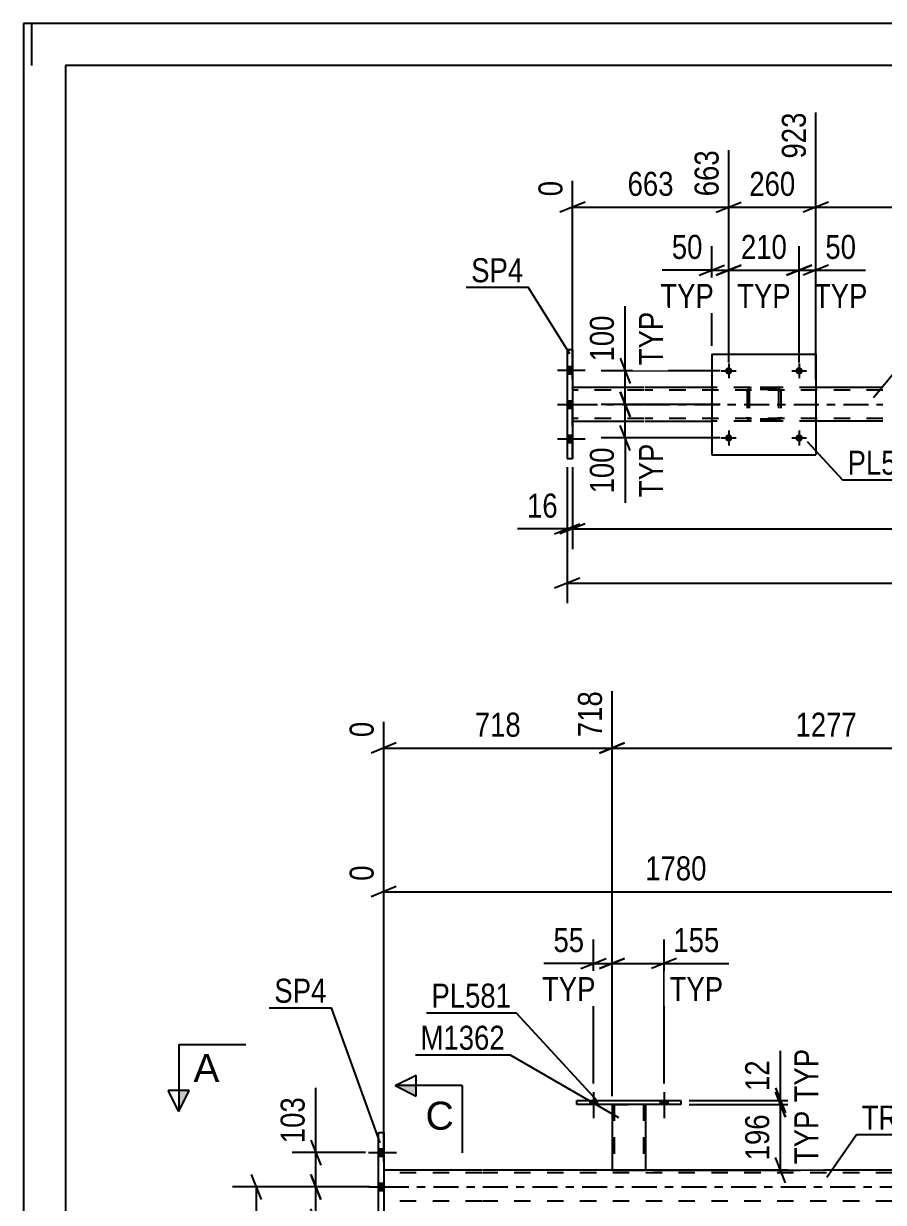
# Model space of a CAD drawing. Header units: millimetres. Extents: x 0 to 841, y 0 to 594.
# Drawn here: x 0 to 102.5, y 453.4 to 594 of the extents above; entities that cross this region are included whole.
import ezdxf

# ---------------------------------------------------------------- set-up
doc = ezdxf.new("R2010")
doc.units = ezdxf.units.MM
doc.linetypes.add('DXK_LINE_DOT2', pattern=[3.9198, 1.9599, -1.9599])
doc.linetypes.add('DXK_LINE_DOT3', pattern=[5.9187, 2.979, -0.9799, 0.9799, -0.9799])
doc.styles.add('Arial', font='ARIAL.TTF', dxfattribs={"height": 0.2})
doc.styles.add('Arial Narrow', font='ARIALN.TTF', dxfattribs={"height": 0.2})

# ---------------------------------------------------------------- blocks, each defined once
blk = doc.blocks.new('Unknown-247343380-1135 - 18088')
at = {"color": 5, "linetype": 'Continuous'}
for p, q in [((841, 594), (0, 594)), ((0, 594), (0, 0)), ((1, 589), (1, 594)), ((836, 589), (5, 589)), ((5, 589), (5, 5))]:
    blk.add_line(p, q, dxfattribs=at)
blk = doc.blocks.new('Part-247343380-4659 - 4602')
at = {"color": 2, "linetype": 'Continuous'}
for p, q in [((65.45, 555.09), (64.81, 555.09)), ((64.81, 555.09), (64.81, 542.09)), ((65.45, 555.09), (65.45, 542.09)), ((65.45, 542.09), (64.81, 542.09))]:
    blk.add_line(p, q, dxfattribs=at)
at = {"color": 7, "linetype": 'DXK_LINE_DOT2'}
for p, q in [((64.81, 555.09), (64.81, 542.09)), ((65.45, 542.09), (65.45, 546.64))]:
    blk.add_line(p, q, dxfattribs=at)
blk = doc.blocks.new('Part-247343380-4740 - 4602')
at = {"color": 2, "linetype": 'Continuous'}
for p, q in [((73.97, 550.59), (65.45, 550.59)), ((82.07, 550.59), (74.07, 550.59)), ((102.47, 550.59), (94.47, 550.59)), ((65.45, 546.59), (73.97, 546.59)), ((74.07, 546.59), (82.07, 546.59)), ((102.47, 546.59), (94.47, 546.59))]:
    blk.add_line(p, q, dxfattribs=at)
at = {"color": 7, "linetype": 'DXK_LINE_DOT2'}
for p, q in [((65.45, 546.59), (65.45, 550.59)), ((73.97, 550.27), (65.45, 550.27)), ((102.47, 550.27), (74.07, 550.27)), ((94.47, 550.59), (82.07, 550.59)), ((73.97, 546.91), (65.45, 546.91)), ((102.47, 546.91), (74.07, 546.91)), ((65.45, 546.64), (65.45, 546.59)), ((94.47, 546.59), (82.07, 546.59))]:
    blk.add_line(p, q, dxfattribs=at)
at = {"color": 7, "linetype": 'DXK_LINE_DOT3'}
for p, q in [((65.45, 548.59), (73.97, 548.59)), ((74.07, 548.59), (102.47, 548.59))]:
    blk.add_line(p, q, dxfattribs=at)
blk = doc.blocks.new('Part-247343380-18723 - 4602')
at = {"color": 2, "linetype": 'Continuous'}
for p, q in [((82.07, 554.59), (82.07, 542.59)), ((82.07, 554.59), (94.47, 554.59)), ((94.47, 554.59), (94.47, 542.59)), ((82.07, 542.59), (94.47, 542.59))]:
    blk.add_line(p, q, dxfattribs=at)
blk = doc.blocks.new('Part-247343380-18722 - 4602')
at = {"color": 7, "linetype": 'DXK_LINE_DOT2'}
for p, q in [((86.27, 550.11), (86.31, 550.29)), ((86.31, 550.29), (86.27, 550.11)), ((86.27, 550.11), (86.27, 547.07)), ((86.51, 550.11), (86.53, 550.2)), ((86.51, 550.11), (86.51, 547.07)), ((86.53, 550.2), (86.58, 550.28)), ((86.57, 550.55), (86.75, 550.59)), ((86.75, 550.59), (86.57, 550.55)), ((86.58, 550.28), (86.66, 550.33)), ((86.66, 550.33), (86.75, 550.35)), ((89.79, 550.59), (86.75, 550.59)), ((89.79, 550.35), (86.75, 550.35)), ((89.79, 550.59), (89.97, 550.55)), ((89.97, 550.55), (89.79, 550.59)), ((89.79, 550.35), (89.88, 550.33)), ((89.88, 550.33), (89.96, 550.28)), ((89.96, 550.28), (90.01, 550.2)), ((90.01, 550.2), (90.03, 550.11)), ((90.03, 550.11), (90.03, 547.07)), ((90.23, 550.29), (90.27, 550.11)), ((90.27, 550.11), (90.23, 550.29)), ((90.27, 550.11), (90.27, 547.07)), ((86.31, 546.88), (86.27, 547.07)), ((86.27, 547.07), (86.31, 546.88)), ((86.53, 546.98), (86.51, 547.07)), ((86.58, 546.9), (86.53, 546.98)), ((86.66, 546.85), (86.58, 546.9)), ((86.75, 546.83), (86.66, 546.85)), ((89.79, 546.83), (86.75, 546.83)), ((89.88, 546.85), (89.79, 546.83)), ((89.96, 546.9), (89.88, 546.85)), ((90.01, 546.98), (89.96, 546.9)), ((90.03, 547.07), (90.01, 546.98)), ((90.27, 547.07), (90.23, 546.88)), ((90.23, 546.88), (90.27, 547.07)), ((86.75, 546.59), (86.57, 546.62)), ((86.57, 546.62), (86.75, 546.59)), ((89.79, 546.59), (86.75, 546.59)), ((89.97, 546.62), (89.79, 546.59)), ((89.79, 546.59), (89.97, 546.62))]:
    blk.add_line(p, q, dxfattribs=at)
at = {"color": 7, "linetype": 'DXK_LINE_DOT3'}
blk.add_line((88.27, 548.59), (88.27, 548.59), dxfattribs=at)
at = {"color": 7, "linetype": 'DXK_LINE_DOT2'}
for centre, start, end in [((86.75, 550.11), 112.5, 157.5), ((86.75, 550.11), 112.5, 157.5), ((89.79, 550.11), 22.5, 67.5), ((89.79, 550.11), 22.5, 67.5), ((86.75, 547.07), 202.5, 247.5), ((86.75, 547.07), 202.5, 247.5), ((89.79, 547.07), 292.5, 337.5), ((89.79, 547.07), 292.5, 337.5)]:
    blk.add_arc(centre, 0.48, start, end, dxfattribs=at)
blk = doc.blocks.new('Bolt-247343380-4751 - 4602')
at = {"linetype": 'Continuous'}
for points in [[(65.45, 552.25), (65.45, 553.13), (64.81, 553.13), (64.81, 552.25)], [(65.45, 552.25), (65.45, 553.13), (64.81, 553.13), (64.81, 552.25)], [(65.45, 552.25), (65.45, 553.13), (64.81, 553.13), (64.81, 552.25)], [(65.45, 548.15), (65.45, 549.03), (64.81, 549.03), (64.81, 548.15)], [(65.45, 548.15), (65.45, 549.03), (64.81, 549.03), (64.81, 548.15)], [(65.45, 544.05), (65.45, 544.93), (64.81, 544.93), (64.81, 544.05)], [(65.45, 544.05), (65.45, 544.93), (64.81, 544.93), (64.81, 544.05)], [(65.45, 544.05), (65.45, 544.93), (64.81, 544.93), (64.81, 544.05)]]:
    blk.add_hatch(color=1, dxfattribs=at).paths.add_polyline_path(points)
at = {"color": 1, "linetype": 'Continuous'}
for p, q in [((63.65, 552.69), (66.97, 552.69)), ((63.65, 552.69), (66.97, 552.69)), ((63.65, 552.69), (66.97, 552.69)), ((64.81, 553.13), (65.45, 553.13)), ((64.81, 553.13), (65.45, 553.13)), ((64.81, 553.13), (65.45, 553.13)), ((64.81, 552.25), (65.45, 552.25)), ((64.81, 552.25), (65.45, 552.25)), ((64.81, 552.25), (65.45, 552.25)), ((63.65, 548.59), (66.97, 548.59)), ((63.65, 548.59), (66.97, 548.59)), ((64.81, 549.03), (65.45, 549.03)), ((64.81, 549.03), (65.45, 549.03)), ((64.81, 548.15), (65.45, 548.15)), ((64.81, 548.15), (65.45, 548.15)), ((63.65, 544.49), (66.97, 544.49)), ((63.65, 544.49), (66.97, 544.49)), ((63.65, 544.49), (66.97, 544.49)), ((64.81, 544.93), (65.45, 544.93)), ((64.81, 544.93), (65.45, 544.93)), ((64.81, 544.93), (65.45, 544.93)), ((64.81, 544.05), (65.45, 544.05)), ((64.81, 544.05), (65.45, 544.05)), ((64.81, 544.05), (65.45, 544.05))]:
    blk.add_line(p, q, dxfattribs=at)
blk = doc.blocks.new('Bolt-247343380-18751 - 4602')
at = {"linetype": 'Continuous'}
for points in [[(84.51, 544.59, -1), (83.63, 544.59, -1)], [(92.91, 544.59, -1), (92.03, 544.59, -1)]]:
    blk.add_hatch(color=1, dxfattribs=at).paths.add_polyline_path(points)
at = {"color": 1, "linetype": 'Continuous'}
for p, q in [((84.07, 545.47), (84.07, 543.71)), ((92.47, 545.47), (92.47, 543.71)), ((83.19, 544.59), (84.95, 544.59)), ((91.59, 544.59), (93.35, 544.59))]:
    blk.add_line(p, q, dxfattribs=at)
blk = doc.blocks.new('Bolt-247343380-18752 - 4602')
at = {"linetype": 'Continuous'}
for points in [[(84.51, 552.59, -1), (83.63, 552.59, -1)], [(92.91, 552.59, -1), (92.03, 552.59, -1)]]:
    blk.add_hatch(color=1, dxfattribs=at).paths.add_polyline_path(points)
at = {"color": 1, "linetype": 'Continuous'}
for p, q in [((83.19, 552.59), (84.95, 552.59)), ((84.07, 553.47), (84.07, 551.71)), ((91.59, 552.59), (93.35, 552.59)), ((92.47, 553.47), (92.47, 551.71))]:
    blk.add_line(p, q, dxfattribs=at)
blk = doc.blocks.new('Bolt-247343380-4849 - 4843')
at = {"linetype": 'Continuous'}
for points in [[(42.94, 458.94), (42.94, 459.82), (42.3, 459.82), (42.3, 458.94)], [(42.94, 458.94), (42.94, 459.82), (42.3, 459.82), (42.3, 458.94)], [(42.94, 458.94), (42.94, 459.82), (42.3, 459.82), (42.3, 458.94)], [(42.94, 454.84), (42.94, 455.72), (42.3, 455.72), (42.3, 454.84)], [(42.94, 454.84), (42.94, 455.72), (42.3, 455.72), (42.3, 454.84)], [(42.94, 450.74), (42.94, 451.62), (42.3, 451.62), (42.3, 450.74)], [(42.94, 450.74), (42.94, 451.62), (42.3, 451.62), (42.3, 450.74)], [(42.94, 450.74), (42.94, 451.62), (42.3, 451.62), (42.3, 450.74)]]:
    blk.add_hatch(color=1, dxfattribs=at).paths.add_polyline_path(points)
at = {"color": 1, "linetype": 'Continuous'}
for p, q in [((42.3, 459.82), (42.94, 459.82)), ((42.3, 459.82), (42.94, 459.82)), ((42.3, 459.82), (42.94, 459.82)), ((41.14, 459.38), (44.46, 459.38)), ((41.14, 459.38), (44.46, 459.38)), ((41.14, 459.38), (44.46, 459.38)), ((42.3, 458.94), (42.94, 458.94)), ((42.3, 458.94), (42.94, 458.94)), ((42.3, 458.94), (42.94, 458.94)), ((42.3, 455.72), (42.94, 455.72)), ((42.3, 455.72), (42.94, 455.72)), ((41.14, 455.28), (44.46, 455.28)), ((41.14, 455.28), (44.46, 455.28)), ((42.3, 454.84), (42.94, 454.84)), ((42.3, 454.84), (42.94, 454.84)), ((42.3, 451.62), (42.94, 451.62)), ((42.3, 451.62), (42.94, 451.62)), ((42.3, 451.62), (42.94, 451.62)), ((41.14, 451.18), (44.46, 451.18)), ((41.14, 451.18), (44.46, 451.18)), ((41.14, 451.18), (44.46, 451.18)), ((42.3, 450.74), (42.94, 450.74)), ((42.3, 450.74), (42.94, 450.74)), ((42.3, 450.74), (42.94, 450.74))]:
    blk.add_line(p, q, dxfattribs=at)
blk = doc.blocks.new('Part-247343380-4993 - 4843')
at = {"color": 2, "linetype": 'Continuous'}
for p, q in [((54.66, 457.28), (42.94, 457.28)), ((756.18, 457.28), (54.76, 457.28))]:
    blk.add_line(p, q, dxfattribs=at)
at = {"color": 7, "linetype": 'DXK_LINE_DOT2'}
for p, q in [((42.94, 457.28), (42.94, 453.28)), ((54.66, 456.96), (42.94, 456.96)), ((762.1, 456.96), (54.76, 456.96)), ((54.66, 453.6), (42.94, 453.6)), ((762.1, 453.6), (54.76, 453.6))]:
    blk.add_line(p, q, dxfattribs=at)
at = {"color": 7, "linetype": 'DXK_LINE_DOT3'}
for p, q in [((42.94, 455.28), (54.66, 455.28)), ((54.76, 455.28), (762.1, 455.28))]:
    blk.add_line(p, q, dxfattribs=at)
blk = doc.blocks.new('Part-247343380-5052 - 4843')
at = {"color": 2, "linetype": 'Continuous'}
for p, q in [((42.3, 461.78), (42.94, 461.78)), ((42.3, 448.78), (42.3, 461.78)), ((42.94, 461.78), (42.94, 448.78)), ((42.94, 448.78), (42.3, 448.78))]:
    blk.add_line(p, q, dxfattribs=at)
blk = doc.blocks.new('Bolt-247343380-19179 - 4843')
at = {"linetype": 'Continuous'}
for points in [[(67.52, 465.12), (68.4, 465.12), (68.4, 465.6), (67.52, 465.6)], [(75.92, 465.12), (76.8, 465.12), (76.8, 465.6), (75.92, 465.6)]]:
    blk.add_hatch(color=1, dxfattribs=at).paths.add_polyline_path(points)
at = {"color": 1, "linetype": 'Continuous'}
for p, q in [((67.52, 465.6), (67.52, 465.12)), ((67.96, 466.6), (67.96, 463.48)), ((68.4, 465.6), (68.4, 465.12)), ((75.92, 465.6), (75.92, 465.12)), ((76.36, 466.6), (76.36, 463.48)), ((76.8, 465.6), (76.8, 465.12))]:
    blk.add_line(p, q, dxfattribs=at)
blk = doc.blocks.new('Part-247343380-19150 - 4843')
at = {"color": 2, "linetype": 'Continuous'}
for p, q in [((70.16, 465.12), (70.16, 457.28)), ((74.16, 465.12), (74.16, 457.28)), ((70.16, 457.28), (74.16, 457.28))]:
    blk.add_line(p, q, dxfattribs=at)
at = {"color": 7, "linetype": 'DXK_LINE_DOT2'}
for p, q in [((70.16, 465.12), (74.16, 465.12)), ((70.16, 465.12), (70.16, 465.12)), ((70.16, 465.12), (70.16, 465.12)), ((70.4, 465.12), (70.4, 457.28)), ((73.92, 465.12), (73.92, 457.28)), ((74.16, 465.12), (74.16, 465.12)), ((74.16, 465.12), (74.16, 465.12)), ((73.9, 457.28), (73.86, 457.28)), ((73.86, 457.28), (73.9, 457.28)), ((73.92, 457.28), (73.9, 457.28)), ((73.9, 457.28), (73.92, 457.28))]:
    blk.add_line(p, q, dxfattribs=at)
blk = doc.blocks.new('Part-247343380-19151 - 4843')
at = {"color": 2, "linetype": 'Continuous'}
for p, q in [((65.96, 465.12), (65.96, 465.6)), ((65.96, 465.6), (78.36, 465.6)), ((78.36, 465.6), (78.36, 465.12)), ((78.36, 465.12), (65.96, 465.12))]:
    blk.add_line(p, q, dxfattribs=at)
blk = doc.blocks.new('Bolt-247343380-19180 - 4843')
at = {"linetype": 'Continuous'}
for points in [[(67.52, 465.12), (68.4, 465.12), (68.4, 465.6), (67.52, 465.6)], [(75.92, 465.12), (76.8, 465.12), (76.8, 465.6), (75.92, 465.6)]]:
    blk.add_hatch(color=1, dxfattribs=at).paths.add_polyline_path(points)
at = {"color": 1, "linetype": 'Continuous'}
for p, q in [((67.52, 465.6), (67.52, 465.12)), ((67.96, 466.6), (67.96, 463.48)), ((68.4, 465.6), (68.4, 465.12)), ((75.92, 465.6), (75.92, 465.12)), ((76.36, 466.6), (76.36, 463.48)), ((76.8, 465.6), (76.8, 465.12))]:
    blk.add_line(p, q, dxfattribs=at)
blk = doc.blocks.new('StraightDimension-247343380-31601 - 4602')
at = {"color": 7, "linetype": 'Continuous'}
for p, q in [((84.07, 553.59), (84.07, 578.89)), ((65.45, 551.59), (65.45, 575.24)), ((66.95, 572.71), (63.95, 571.51)), ((65.45, 572.11), (84.07, 572.11)), ((82.57, 571.51), (85.57, 572.71))]:
    blk.add_line(p, q, dxfattribs=at)
at = {"color": 0}
blk.add_wipeout([(78.1, 572.86), (78.1, 577.06), (71.42, 577.06), (71.42, 572.86)], dxfattribs=at)
at = {"color": 3, "style": 'Arial Narrow'}
blk.add_text('663', height=2.863, dxfattribs=at).set_placement((72.02, 573.46))
at = {"color": 0, "linetype": 'Continuous'}
for points in [[(83.47, 579.49), (79.27, 579.49), (79.27, 572.81), (83.47, 572.81)], [(64.85, 575.84), (60.65, 575.84), (60.65, 572.81), (64.85, 572.81)]]:
    blk.add_wipeout(points, dxfattribs=at)
at = {"color": 3, "linetype": 'Continuous', "style": 'Arial Narrow'}
for s, height, p in [('663', 2.863, (82.87, 573.41)), ('0', 2.86, (64.25, 573.41))]:
    blk.add_text(s, height=height, rotation=90.0002, dxfattribs=at).set_placement(p)
blk = doc.blocks.new('StraightDimension-247343380-32238 - 4602')
at = {"color": 7, "linetype": 'Continuous'}
for p, q in [((92.47, 553.59), (92.47, 567.44)), ((94.47, 555.59), (94.47, 567.44)), ((90.97, 563.99), (93.97, 565.19)), ((95.97, 565.19), (92.97, 563.99)), ((92.47, 564.59), (94.47, 564.59)), ((94.47, 564.59), (100.38, 564.59)), ((94.47, 564.59), (100.38, 564.59))]:
    blk.add_line(p, q, dxfattribs=at)
at = {"color": 0}
blk.add_wipeout([(99.85, 565.34), (99.85, 569.54), (95, 569.54), (95, 565.34)], dxfattribs=at)
at = {"color": 0, "linetype": 'Continuous'}
blk.add_wipeout([(101.22, 559.49), (101.22, 563.69), (93.63, 563.69), (93.63, 559.49)], dxfattribs=at)
at = {"color": 3, "style": 'Arial Narrow'}
blk.add_text('50', height=2.863, dxfattribs=at).set_placement((95.6, 565.94))
at = {"color": 3, "linetype": 'Continuous', "style": 'Arial Narrow'}
blk.add_text('TYP', height=2.863, dxfattribs=at).set_placement((94.23, 560.09))
blk = doc.blocks.new('StraightDimension-247343380-4778 - 4602')
at = {"color": 7, "linetype": 'Continuous'}
for p, q in [((65.45, 541.09), (65.45, 531.34)), ((66.95, 534.34), (63.95, 533.14)), ((65.45, 533.74), (764.32, 533.74))]:
    blk.add_line(p, q, dxfattribs=at)
blk = doc.blocks.new('StraightDimension-247343380-32282 - 4602')
at = {"color": 7, "linetype": 'Continuous'}
for p, q in [((71.13, 550.09), (72.33, 547.09)), ((83.07, 548.59), (68.88, 548.59)), ((71.73, 544.59), (71.73, 548.59)), ((72.33, 543.09), (71.13, 546.09)), ((83.07, 544.59), (68.88, 544.59)), ((71.73, 544.59), (71.73, 536.85)), ((71.73, 544.59), (71.73, 536.85))]:
    blk.add_line(p, q, dxfattribs=at)
at = {"color": 0}
blk.add_wipeout([(70.98, 544.06), (66.78, 544.06), (66.78, 537.38), (70.98, 537.38)], dxfattribs=at)
at = {"color": 0, "linetype": 'Continuous'}
blk.add_wipeout([(76.83, 544.52), (72.63, 544.52), (72.63, 536.93), (76.83, 536.93)], dxfattribs=at)
at = {"color": 3, "style": 'Arial Narrow'}
blk.add_text('100', height=2.863, rotation=90.0002, dxfattribs=at).set_placement((70.38, 537.98))
at = {"color": 3, "linetype": 'Continuous', "style": 'Arial Narrow'}
blk.add_text('TYP', height=2.863, rotation=90.0002, dxfattribs=at).set_placement((76.23, 537.53))
blk = doc.blocks.new('StraightDimension-247343380-4798 - 4602')
at = {"color": 7, "linetype": 'Continuous'}
for p, q in [((64.81, 541.09), (64.81, 531.34)), ((65.45, 541.09), (65.45, 531.34)), ((63.31, 533.14), (66.31, 534.34)), ((66.95, 534.34), (63.95, 533.14)), ((64.81, 533.74), (58.9, 533.74)), ((64.81, 533.74), (58.9, 533.74)), ((64.81, 533.74), (65.45, 533.74))]:
    blk.add_line(p, q, dxfattribs=at)
at = {"color": 0}
blk.add_wipeout([(64.29, 534.49), (64.29, 538.69), (59.43, 538.69), (59.43, 534.49)], dxfattribs=at)
at = {"color": 3, "style": 'Arial Narrow'}
blk.add_text('16', height=2.863, dxfattribs=at).set_placement((60.03, 535.09))
blk = doc.blocks.new('StraightDimension-247343380-21976 - 4602')
at = {"color": 7, "linetype": 'Continuous'}
for p, q in [((64.81, 541.09), (64.81, 524.89)), ((66.31, 527.89), (63.31, 526.69)), ((64.81, 527.29), (764.96, 527.29))]:
    blk.add_line(p, q, dxfattribs=at)
blk = doc.blocks.new('StraightDimension-247343380-31599 - 4602')
at = {"color": 7, "linetype": 'Continuous'}
for p, q in [((94.47, 551.59), (94.47, 583.39)), ((121.25, 553.59), (121.25, 580.72)), ((95.97, 572.71), (92.97, 571.51)), ((94.47, 572.11), (121.25, 572.11)), ((119.75, 571.51), (122.75, 572.71))]:
    blk.add_line(p, q, dxfattribs=at)
at = {"color": 0}
blk.add_wipeout([(112.12, 572.86), (112.12, 577.06), (103.6, 577.06), (103.6, 572.86)], dxfattribs=at)
at = {"color": 3, "style": 'Arial Narrow'}
blk.add_text('1017', height=2.863, dxfattribs=at).set_placement((104.2, 573.46))
at = {"color": 0, "linetype": 'Continuous'}
blk.add_wipeout([(120.65, 581.32), (116.45, 581.32), (116.45, 572.81), (120.65, 572.81)], dxfattribs=at)
at = {"color": 3, "linetype": 'Continuous', "style": 'Arial Narrow'}
blk.add_text('1940', height=2.863, rotation=90.0002, dxfattribs=at).set_placement((120.05, 573.41))
blk = doc.blocks.new('StraightDimension-247343380-31600 - 4602')
at = {"color": 7, "linetype": 'Continuous'}
for p, q in [((94.47, 551.59), (94.47, 583.39)), ((84.07, 553.59), (84.07, 578.89)), ((82.57, 571.51), (85.57, 572.71)), ((84.07, 572.11), (94.47, 572.11)), ((95.97, 572.71), (92.97, 571.51))]:
    blk.add_line(p, q, dxfattribs=at)
at = {"color": 0}
blk.add_wipeout([(92.61, 572.86), (92.61, 577.06), (85.93, 577.06), (85.93, 572.86)], dxfattribs=at)
at = {"color": 3, "style": 'Arial Narrow'}
blk.add_text('260', height=2.863, dxfattribs=at).set_placement((86.53, 573.46))
at = {"color": 0, "linetype": 'Continuous'}
blk.add_wipeout([(93.87, 583.99), (89.67, 583.99), (89.67, 577.31), (93.87, 577.31)], dxfattribs=at)
at = {"color": 3, "linetype": 'Continuous', "style": 'Arial Narrow'}
blk.add_text('923', height=2.863, rotation=90.0002, dxfattribs=at).set_placement((93.27, 577.91))
blk = doc.blocks.new('StraightDimension-247343380-32239 - 4602')
at = {"color": 7, "linetype": 'Continuous'}
for p, q in [((84.07, 553.59), (84.07, 567.44)), ((92.47, 553.59), (92.47, 567.44)), ((82.57, 563.99), (85.57, 565.19)), ((93.97, 565.19), (90.97, 563.99)), ((84.07, 564.59), (92.47, 564.59))]:
    blk.add_line(p, q, dxfattribs=at)
at = {"color": 0}
blk.add_wipeout([(91.61, 565.34), (91.61, 569.54), (84.93, 569.54), (84.93, 565.34)], dxfattribs=at)
at = {"color": 0, "linetype": 'Continuous'}
blk.add_wipeout([(92.07, 559.49), (92.07, 563.69), (84.48, 563.69), (84.48, 559.49)], dxfattribs=at)
at = {"color": 3, "style": 'Arial Narrow'}
blk.add_text('210', height=2.863, dxfattribs=at).set_placement((85.53, 565.94))
at = {"color": 3, "linetype": 'Continuous', "style": 'Arial Narrow'}
blk.add_text('TYP', height=2.863, dxfattribs=at).set_placement((85.08, 560.09))
blk = doc.blocks.new('StraightDimension-247343380-32240 - 4602')
at = {"color": 7, "linetype": 'Continuous'}
for p, q in [((82.07, 555.59), (82.07, 567.44)), ((84.07, 553.59), (84.07, 567.44)), ((80.57, 563.99), (83.57, 565.19)), ((85.57, 565.19), (82.57, 563.99)), ((82.07, 564.59), (76.16, 564.59)), ((82.07, 564.59), (76.16, 564.59)), ((82.07, 564.59), (84.07, 564.59))]:
    blk.add_line(p, q, dxfattribs=at)
at = {"color": 0}
blk.add_wipeout([(81.55, 565.34), (81.55, 569.54), (76.69, 569.54), (76.69, 565.34)], dxfattribs=at)
at = {"color": 0, "linetype": 'Continuous'}
blk.add_wipeout([(82.91, 559.49), (82.91, 563.69), (75.32, 563.69), (75.32, 559.49)], dxfattribs=at)
at = {"color": 3, "style": 'Arial Narrow'}
blk.add_text('50', height=2.863, dxfattribs=at).set_placement((77.29, 565.94))
at = {"color": 3, "linetype": 'Continuous', "style": 'Arial Narrow'}
blk.add_text('TYP', height=2.863, dxfattribs=at).set_placement((75.92, 560.09))
blk = doc.blocks.new('StraightDimension-247343380-32281 - 4602')
at = {"color": 7, "linetype": 'Continuous'}
for p, q in [((71.73, 552.59), (71.73, 560.32)), ((71.73, 552.59), (71.73, 560.32)), ((71.13, 554.09), (72.33, 551.09)), ((83.07, 552.59), (68.88, 552.59)), ((71.73, 548.59), (71.73, 552.59)), ((72.33, 547.09), (71.13, 550.09)), ((83.07, 548.59), (68.88, 548.59))]:
    blk.add_line(p, q, dxfattribs=at)
at = {"color": 0}
blk.add_wipeout([(70.98, 559.8), (66.78, 559.8), (66.78, 553.11), (70.98, 553.11)], dxfattribs=at)
at = {"color": 0, "linetype": 'Continuous'}
blk.add_wipeout([(76.83, 560.25), (72.63, 560.25), (72.63, 552.66), (76.83, 552.66)], dxfattribs=at)
at = {"color": 3, "linetype": 'Continuous', "style": 'Arial Narrow'}
blk.add_text('TYP', height=2.863, rotation=90.0002, dxfattribs=at).set_placement((76.23, 553.26))
at = {"color": 3, "style": 'Arial Narrow'}
blk.add_text('100', height=2.863, rotation=90.0002, dxfattribs=at).set_placement((70.38, 553.71))
blk = doc.blocks.new('StraightDimension-247343380-33355 - 4843')
at = {"color": 7, "linetype": 'Continuous'}
for p, q in [((34.86, 459.38), (34.86, 467.11)), ((34.86, 459.38), (34.86, 467.11)), ((34.26, 460.88), (35.46, 457.88)), ((40.76, 459.38), (32.01, 459.38)), ((34.86, 455.28), (34.86, 459.38)), ((35.46, 453.78), (34.26, 456.78)), ((40.76, 455.28), (32.01, 455.28))]:
    blk.add_line(p, q, dxfattribs=at)
at = {"color": 0}
blk.add_wipeout([(34.11, 466.59), (29.91, 466.59), (29.91, 459.9), (34.11, 459.9)], dxfattribs=at)
at = {"color": 3, "style": 'Arial Narrow'}
blk.add_text('103', height=2.863, rotation=90.0002, dxfattribs=at).set_placement((33.51, 460.5))
blk = doc.blocks.new('StraightDimension-247343380-33029 - 4843')
at = {"color": 7, "linetype": 'Continuous'}
for p, q in [((89.65, 466.62), (90.85, 463.62)), ((79.36, 465.12), (92.65, 465.12)), ((90.25, 457.28), (90.25, 465.12)), ((90.85, 455.78), (89.65, 458.78)), ((75.16, 457.28), (92.65, 457.28))]:
    blk.add_line(p, q, dxfattribs=at)
at = {"color": 0}
blk.add_wipeout([(89.5, 464.54), (85.3, 464.54), (85.3, 457.86), (89.5, 457.86)], dxfattribs=at)
at = {"color": 0, "linetype": 'Continuous'}
blk.add_wipeout([(95.35, 464.99), (91.15, 464.99), (91.15, 457.4), (95.35, 457.4)], dxfattribs=at)
at = {"color": 3, "linetype": 'Continuous', "style": 'Arial Narrow'}
blk.add_text('TYP', height=2.863, rotation=90.0002, dxfattribs=at).set_placement((94.75, 458))
at = {"color": 3, "style": 'Arial Narrow'}
blk.add_text('196', height=2.863, rotation=90.0002, dxfattribs=at).set_placement((88.9, 458.46))
blk = doc.blocks.new('StraightDimension-247343380-33028 - 4843')
at = {"color": 7, "linetype": 'Continuous'}
for p, q in [((90.25, 465.6), (90.25, 471.5)), ((90.25, 465.6), (90.25, 471.5)), ((89.65, 467.1), (90.85, 464.1)), ((79.36, 465.6), (92.65, 465.6)), ((90.85, 463.62), (89.65, 466.62)), ((90.25, 465.12), (90.25, 465.6)), ((79.36, 465.12), (92.65, 465.12))]:
    blk.add_line(p, q, dxfattribs=at)
at = {"color": 0, "linetype": 'Continuous'}
blk.add_wipeout([(95.35, 472.35), (91.15, 472.35), (91.15, 464.76), (95.35, 464.76)], dxfattribs=at)
at = {"color": 0}
blk.add_wipeout([(89.5, 470.98), (85.3, 470.98), (85.3, 466.12), (89.5, 466.12)], dxfattribs=at)
at = {"color": 3, "linetype": 'Continuous', "style": 'Arial Narrow'}
blk.add_text('TYP', height=2.863, rotation=90.0002, dxfattribs=at).set_placement((94.75, 465.36))
at = {"color": 3, "style": 'Arial Narrow'}
blk.add_text('12', height=2.863, rotation=90.0002, dxfattribs=at).set_placement((88.9, 466.72))
blk = doc.blocks.new('StraightDimension-247343380-6100 - 4843')
at = {"color": 7, "linetype": 'Continuous'}
for p, q in [((112.61, 454.28), (112.61, 499.1)), ((42.94, 458.28), (42.94, 493.62)), ((44.44, 491.09), (41.44, 489.89)), ((111.11, 489.89), (114.11, 491.09)), ((42.94, 490.49), (112.61, 490.49))]:
    blk.add_line(p, q, dxfattribs=at)
at = {"color": 0}
blk.add_wipeout([(82.03, 491.24), (82.03, 495.44), (73.52, 495.44), (73.52, 491.24)], dxfattribs=at)
at = {"color": 3, "style": 'Arial Narrow'}
blk.add_text('1780', height=2.863, dxfattribs=at).set_placement((74.12, 491.84))
at = {"color": 0, "linetype": 'Continuous'}
for points in [[(112.01, 499.7), (107.81, 499.7), (107.81, 491.19), (112.01, 491.19)], [(42.34, 494.22), (38.14, 494.22), (38.14, 491.19), (42.34, 491.19)]]:
    blk.add_wipeout(points, dxfattribs=at)
at = {"color": 3, "linetype": 'Continuous', "style": 'Arial Narrow'}
for s, height, p in [('1780', 2.863, (111.41, 491.79)), ('0', 2.86, (41.74, 491.79))]:
    blk.add_text(s, height=height, rotation=90.0002, dxfattribs=at).set_placement(p)
blk = doc.blocks.new('StraightDimension-247343380-32867 - 4843')
at = {"color": 7, "linetype": 'Continuous'}
for p, q in [((70.16, 466.12), (70.16, 514.4)), ((42.94, 458.28), (42.94, 510.74)), ((44.44, 508.22), (41.44, 507.02)), ((42.94, 507.62), (70.16, 507.62)), ((68.66, 507.02), (71.66, 508.22))]:
    blk.add_line(p, q, dxfattribs=at)
at = {"color": 0}
blk.add_wipeout([(59.89, 508.37), (59.89, 512.57), (53.2, 512.57), (53.2, 508.37)], dxfattribs=at)
at = {"color": 3, "style": 'Arial Narrow'}
blk.add_text('718', height=2.863, dxfattribs=at).set_placement((53.8, 508.97))
at = {"color": 0, "linetype": 'Continuous'}
for points in [[(69.56, 515), (65.36, 515), (65.36, 508.32), (69.56, 508.32)], [(42.34, 511.34), (38.14, 511.34), (38.14, 508.32), (42.34, 508.32)]]:
    blk.add_wipeout(points, dxfattribs=at)
at = {"color": 3, "linetype": 'Continuous', "style": 'Arial Narrow'}
for s, height, p in [('718', 2.863, (68.96, 508.92)), ('0', 2.86, (41.74, 508.92))]:
    blk.add_text(s, height=height, rotation=90.0002, dxfattribs=at).set_placement(p)
blk = doc.blocks.new('StraightDimension-247343380-5184 - 4843')
at = {"color": 7, "linetype": 'Continuous'}
for p, q in [((28.36, 453.78), (27.16, 456.78)), ((41.3, 455.28), (24.91, 455.28)), ((27.76, 329.42), (27.76, 455.28)), ((27.16, 330.92), (28.36, 327.92)), ((97.27, 329.42), (24.91, 329.42))]:
    blk.add_line(p, q, dxfattribs=at)
at = {"color": 0}
blk.add_wipeout([(27.01, 396.6), (22.81, 396.6), (22.81, 388.09), (27.01, 388.09)], dxfattribs=at)
at = {"color": 3, "style": 'Arial Narrow'}
blk.add_text('3147', height=2.863, rotation=90.0002, dxfattribs=at).set_placement((26.41, 388.69))
blk = doc.blocks.new('StraightDimension-247343380-32866 - 4843')
at = {"color": 7, "linetype": 'Continuous'}
for p, q in [((121.24, 466.12), (121.24, 516.23)), ((70.16, 466.12), (70.16, 514.4)), ((71.66, 508.22), (68.66, 507.02)), ((70.16, 507.62), (121.24, 507.62)), ((119.74, 507.02), (122.74, 508.22))]:
    blk.add_line(p, q, dxfattribs=at)
at = {"color": 0}
blk.add_wipeout([(99.95, 508.37), (99.95, 512.57), (91.44, 512.57), (91.44, 508.37)], dxfattribs=at)
at = {"color": 3, "style": 'Arial Narrow'}
blk.add_text('1277', height=2.863, dxfattribs=at).set_placement((92.04, 508.97))
at = {"color": 0, "linetype": 'Continuous'}
blk.add_wipeout([(120.64, 516.83), (116.44, 516.83), (116.44, 508.32), (120.64, 508.32)], dxfattribs=at)
at = {"color": 3, "linetype": 'Continuous', "style": 'Arial Narrow'}
blk.add_text('1995', height=2.863, rotation=90.0002, dxfattribs=at).set_placement((120.04, 508.92))
blk = doc.blocks.new('StraightDimension-247343380-33013 - 4843')
at = {"color": 7, "linetype": 'Continuous'}
for p, q in [((70.16, 466.12), (70.16, 484.79)), ((76.36, 467.6), (76.36, 484.79)), ((68.66, 481.34), (71.66, 482.54)), ((77.86, 482.54), (74.86, 481.34)), ((70.16, 481.94), (76.36, 481.94)), ((76.36, 481.94), (84.09, 481.94)), ((76.36, 481.94), (84.09, 481.94))]:
    blk.add_line(p, q, dxfattribs=at)
at = {"color": 0}
blk.add_wipeout([(83.57, 482.69), (83.57, 486.89), (76.88, 486.89), (76.88, 482.69)], dxfattribs=at)
at = {"color": 0, "linetype": 'Continuous'}
blk.add_wipeout([(84.02, 476.84), (84.02, 481.04), (76.43, 481.04), (76.43, 476.84)], dxfattribs=at)
at = {"color": 3, "style": 'Arial Narrow'}
blk.add_text('155', height=2.863, dxfattribs=at).set_placement((77.48, 483.29))
at = {"color": 3, "linetype": 'Continuous', "style": 'Arial Narrow'}
blk.add_text('TYP', height=2.863, dxfattribs=at).set_placement((77.03, 477.44))
blk = doc.blocks.new('StraightDimension-247343380-33014 - 4843')
at = {"color": 7, "linetype": 'Continuous'}
for p, q in [((67.96, 467.6), (67.96, 484.79)), ((70.16, 466.12), (70.16, 484.79)), ((66.46, 481.34), (69.46, 482.54)), ((71.66, 482.54), (68.66, 481.34)), ((67.96, 481.94), (62.05, 481.94)), ((67.96, 481.94), (62.05, 481.94)), ((67.96, 481.94), (70.16, 481.94))]:
    blk.add_line(p, q, dxfattribs=at)
at = {"color": 0}
blk.add_wipeout([(67.43, 482.69), (67.43, 486.89), (62.58, 486.89), (62.58, 482.69)], dxfattribs=at)
at = {"color": 0, "linetype": 'Continuous'}
blk.add_wipeout([(68.8, 476.84), (68.8, 481.04), (61.21, 481.04), (61.21, 476.84)], dxfattribs=at)
at = {"color": 3, "style": 'Arial Narrow'}
blk.add_text('55', height=2.863, dxfattribs=at).set_placement((63.18, 483.29))
at = {"color": 3, "linetype": 'Continuous', "style": 'Arial Narrow'}
blk.add_text('TYP', height=2.863, dxfattribs=at).set_placement((61.81, 477.44))
blk = doc.blocks.new('StraightDimension-247343380-33356 - 4843')
at = {"color": 7, "linetype": 'Continuous'}
for p, q in [((34.26, 456.78), (35.46, 453.78)), ((40.76, 455.28), (32.01, 455.28)), ((34.86, 451.18), (34.86, 455.28)), ((35.46, 449.68), (34.26, 452.68)), ((40.76, 451.18), (32.01, 451.18)), ((34.86, 451.18), (34.86, 443.44)), ((34.86, 451.18), (34.86, 443.44))]:
    blk.add_line(p, q, dxfattribs=at)
at = {"color": 0}
blk.add_wipeout([(34.11, 450.65), (29.91, 450.65), (29.91, 443.97), (34.11, 443.97)], dxfattribs=at)
at = {"color": 3, "style": 'Arial Narrow'}
blk.add_text('102', height=2.863, rotation=90.0002, dxfattribs=at).set_placement((33.51, 444.57))
blk = doc.blocks.new('Mark-247343380-4655 - 4602')
at = {"color": 0}
blk.add_wipeout([(59.58, 563.16), (59.58, 566.16), (53.37, 566.16), (53.37, 563.16)], dxfattribs=at)
blk.add_wipeout([(59.58, 563.16), (59.58, 566.16), (53.37, 566.16), (53.37, 563.16)], dxfattribs=at)
at = {"color": 30, "linetype": 'Continuous'}
for p in [(52.77, 562.56), (65.12, 554.64)]:
    blk.add_line(p, (60.18, 562.56), dxfattribs=at)
at = {"color": 3, "style": 'Arial Narrow'}
blk.add_text('SP4', height=2.863, dxfattribs=at).set_placement((53.37, 563.16))
blk = doc.blocks.new('Mark-247343380-4736 - 4602')
at = {"color": 0}
blk.add_wipeout([(113.62, 554.43), (113.62, 557.43), (105.59, 557.43), (105.59, 554.43)], dxfattribs=at)
blk.add_wipeout([(113.62, 554.43), (113.62, 557.43), (105.59, 557.43), (105.59, 554.43)], dxfattribs=at)
at = {"color": 30, "linetype": 'Continuous'}
for p, q in [((101.34, 549.43), (104.99, 553.83)), ((104.99, 553.83), (114.22, 553.83))]:
    blk.add_line(p, q, dxfattribs=at)
at = {"color": 3, "style": 'Arial Narrow'}
blk.add_text('TR41', height=2.863, dxfattribs=at).set_placement((105.59, 554.43))
blk = doc.blocks.new('Mark-247343380-32328 - 4602')
at = {"color": 0}
blk.add_wipeout([(107.76, 540.21), (107.76, 543.21), (98.25, 543.21), (98.25, 540.21)], dxfattribs=at)
blk.add_wipeout([(107.76, 540.21), (107.76, 543.21), (98.25, 543.21), (98.25, 540.21)], dxfattribs=at)
at = {"color": 30, "linetype": 'Continuous'}
for p, q in [((93.41, 544.18), (97.65, 539.61)), ((97.65, 539.61), (108.36, 539.61))]:
    blk.add_line(p, q, dxfattribs=at)
at = {"color": 3, "style": 'Arial Narrow'}
blk.add_text('PL581', height=2.863, dxfattribs=at).set_placement((98.25, 540.21))
blk = doc.blocks.new('Mark-247343380-33061 - 4843')
at = {"color": 0}
blk.add_wipeout([(58.13, 476.66), (58.13, 479.66), (48.63, 479.66), (48.63, 476.66)], dxfattribs=at)
blk.add_wipeout([(58.13, 476.66), (58.13, 479.66), (48.63, 479.66), (48.63, 476.66)], dxfattribs=at)
at = {"color": 30, "linetype": 'Continuous'}
for p in [(48.03, 476.06), (68.45, 465.49)]:
    blk.add_line(p, (58.73, 476.06), dxfattribs=at)
at = {"color": 3, "style": 'Arial Narrow'}
blk.add_text('PL581', height=2.863, dxfattribs=at).set_placement((48.63, 476.66))
blk = doc.blocks.new('Mark-247343380-4989 - 4843')
at = {"color": 0}
blk.add_wipeout([(107.96, 462.13), (107.96, 465.13), (99.93, 465.13), (99.93, 462.13)], dxfattribs=at)
blk.add_wipeout([(107.96, 462.13), (107.96, 465.13), (99.93, 465.13), (99.93, 462.13)], dxfattribs=at)
at = {"color": 30, "linetype": 'Continuous'}
for p, q in [((95.79, 456.45), (99.33, 461.53)), ((99.33, 461.53), (108.56, 461.53))]:
    blk.add_line(p, q, dxfattribs=at)
at = {"color": 3, "style": 'Arial Narrow'}
blk.add_text('TR41', height=2.863, dxfattribs=at).set_placement((99.93, 462.13))
blk = doc.blocks.new('Mark-247343380-5048 - 4843')
at = {"color": 0}
blk.add_wipeout([(36.11, 477.25), (36.11, 480.25), (29.9, 480.25), (29.9, 477.25)], dxfattribs=at)
blk.add_wipeout([(36.11, 477.25), (36.11, 480.25), (29.9, 480.25), (29.9, 477.25)], dxfattribs=at)
at = {"color": 30, "linetype": 'Continuous'}
for p in [(29.3, 476.65), (42.51, 460.55)]:
    blk.add_line(p, (36.71, 476.65), dxfattribs=at)
at = {"color": 3, "style": 'Arial Narrow'}
blk.add_text('SP4', height=2.863, dxfattribs=at).set_placement((29.9, 477.25))
blk = doc.blocks.new('SectionMark-247343380-6363 - 4843')
at = {"linetype": 'Continuous'}
blk.add_hatch(color=6, dxfattribs=at).paths.add_polyline_path([(18.5, 466.78), (19.75, 466.78), (18.5, 464.28)])
at = {"color": 6, "linetype": 'Continuous'}
for p, q in [((18.5, 472.28), (26.5, 472.28)), ((18.5, 472.28), (18.5, 464.28)), ((18.5, 464.28), (17.25, 466.78)), ((19.75, 466.78), (17.25, 466.78)), ((18.5, 464.28), (19.75, 466.78))]:
    blk.add_line(p, q, dxfattribs=at)
at = {"color": 0, "linetype": 'Continuous'}
blk.add_wipeout([(23.36, 467.78), (23.36, 471.28), (20.25, 471.28), (20.25, 467.78)], dxfattribs=at)
at = {"color": 3, "linetype": 'Continuous', "style": 'Arial'}
blk.add_text('A', height=3.34, dxfattribs=at).set_placement((20.25, 467.78))
blk = doc.blocks.new('SectionMark-247343380-6367 - 4843')
at = {"linetype": 'Continuous'}
for points in [[(46.8, 467.36), (46.8, 466.11), (44.3, 467.36)], [(46.8, 442.45), (46.8, 441.2), (44.3, 441.2)]]:
    blk.add_hatch(color=6, dxfattribs=at).paths.add_polyline_path(points)
at = {"color": 6, "linetype": 'Continuous'}
for p, q in [((44.3, 467.36), (46.8, 468.61)), ((46.8, 466.11), (46.8, 468.61)), ((52.3, 467.36), (44.3, 467.36)), ((44.3, 467.36), (46.8, 466.11)), ((52.3, 467.36), (52.3, 459.36)), ((52.3, 441.2), (52.3, 449.2)), ((44.3, 441.2), (46.8, 442.45)), ((46.8, 442.45), (46.8, 439.95)), ((52.3, 441.2), (44.3, 441.2)), ((46.8, 439.95), (44.3, 441.2))]:
    blk.add_line(p, q, dxfattribs=at)
at = {"color": 0, "linetype": 'Continuous'}
for points in [[(51.3, 462.11), (51.3, 465.61), (47.93, 465.61), (47.93, 462.11)], [(51.3, 442.95), (51.3, 446.45), (47.93, 446.45), (47.93, 442.95)]]:
    blk.add_wipeout(points, dxfattribs=at)
at = {"color": 3, "linetype": 'Continuous', "style": 'Arial'}
for p in [(47.93, 462.11), (47.93, 442.95)]:
    blk.add_text('C', height=3.34, dxfattribs=at).set_placement(p)
blk = doc.blocks.new('Mark-247343380-33058 - 4843')
at = {"color": 0}
blk.add_wipeout([(57.38, 471.64), (57.38, 474.64), (47.33, 474.64), (47.33, 471.64)], dxfattribs=at)
blk.add_wipeout([(57.38, 471.64), (57.38, 474.64), (47.33, 474.64), (47.33, 471.64)], dxfattribs=at)
at = {"color": 30, "linetype": 'Continuous'}
for p in [(46.73, 471.04), (70.97, 463.54)]:
    blk.add_line(p, (57.98, 471.04), dxfattribs=at)
at = {"color": 3, "style": 'Arial Narrow'}
blk.add_text('M1362', height=2.863, dxfattribs=at).set_placement((47.33, 471.64))

msp = doc.modelspace()

# ---------------------------------------------------------------- block references
for name in ['Unknown-247343380-1135 - 18088', 'Part-247343380-4659 - 4602', 'Part-247343380-18723 - 4602', 'Bolt-247343380-4751 - 4602', 'Part-247343380-4740 - 4602', 'Bolt-247343380-18752 - 4602', 'Part-247343380-18722 - 4602', 'Bolt-247343380-18751 - 4602', 'Part-247343380-19151 - 4843', 'Bolt-247343380-19179 - 4843', 'Bolt-247343380-19180 - 4843', 'Part-247343380-19150 - 4843', 'Part-247343380-5052 - 4843', 'Bolt-247343380-4849 - 4843', 'Part-247343380-4993 - 4843']:
    msp.add_blockref(name, (0, 0))

# ---------------------------------------------------------------- next in the draw order: block references
for name in ['StraightDimension-247343380-31601 - 4602', 'StraightDimension-247343380-32238 - 4602', 'StraightDimension-247343380-4778 - 4602', 'StraightDimension-247343380-33355 - 4843', 'StraightDimension-247343380-33029 - 4843']:
    msp.add_blockref(name, (0, 0))

# ---------------------------------------------------------------- next in the draw order: block references
for name in ['StraightDimension-247343380-31599 - 4602', 'Mark-247343380-4655 - 4602', 'StraightDimension-247343380-32282 - 4602', 'StraightDimension-247343380-33028 - 4843']:
    msp.add_blockref(name, (0, 0))

# ---------------------------------------------------------------- next in the draw order: block references
for name in ['StraightDimension-247343380-31600 - 4602', 'Mark-247343380-4736 - 4602', 'StraightDimension-247343380-4798 - 4602', 'StraightDimension-247343380-6100 - 4843']:
    msp.add_blockref(name, (0, 0))

# ---------------------------------------------------------------- next in the draw order: block references
for name in ['StraightDimension-247343380-32239 - 4602', 'StraightDimension-247343380-21976 - 4602', 'StraightDimension-247343380-32867 - 4843', 'StraightDimension-247343380-5184 - 4843']:
    msp.add_blockref(name, (0, 0))

# ---------------------------------------------------------------- next in the draw order: block references
for name in ['StraightDimension-247343380-32240 - 4602', 'Mark-247343380-32328 - 4602', 'StraightDimension-247343380-32866 - 4843', 'Mark-247343380-5048 - 4843', 'Mark-247343380-4989 - 4843', 'StraightDimension-247343380-33356 - 4843']:
    msp.add_blockref(name, (0, 0))

# ---------------------------------------------------------------- next in the draw order: block references
for name in ['StraightDimension-247343380-32281 - 4602', 'StraightDimension-247343380-33013 - 4843']:
    msp.add_blockref(name, (0, 0))

# ---------------------------------------------------------------- next in the draw order: block references
msp.add_blockref('StraightDimension-247343380-33014 - 4843', (0, 0))

# ---------------------------------------------------------------- next in the draw order: block references
msp.add_blockref('Mark-247343380-33061 - 4843', (0, 0))

# ---------------------------------------------------------------- next in the draw order: block references
msp.add_blockref('SectionMark-247343380-6363 - 4843', (0, 0))

# ---------------------------------------------------------------- next in the draw order: block references
msp.add_blockref('SectionMark-247343380-6367 - 4843', (0, 0))

# ---------------------------------------------------------------- next in the draw order: block references
msp.add_blockref('Mark-247343380-33058 - 4843', (0, 0))

doc.saveas('drawing.dxf')
